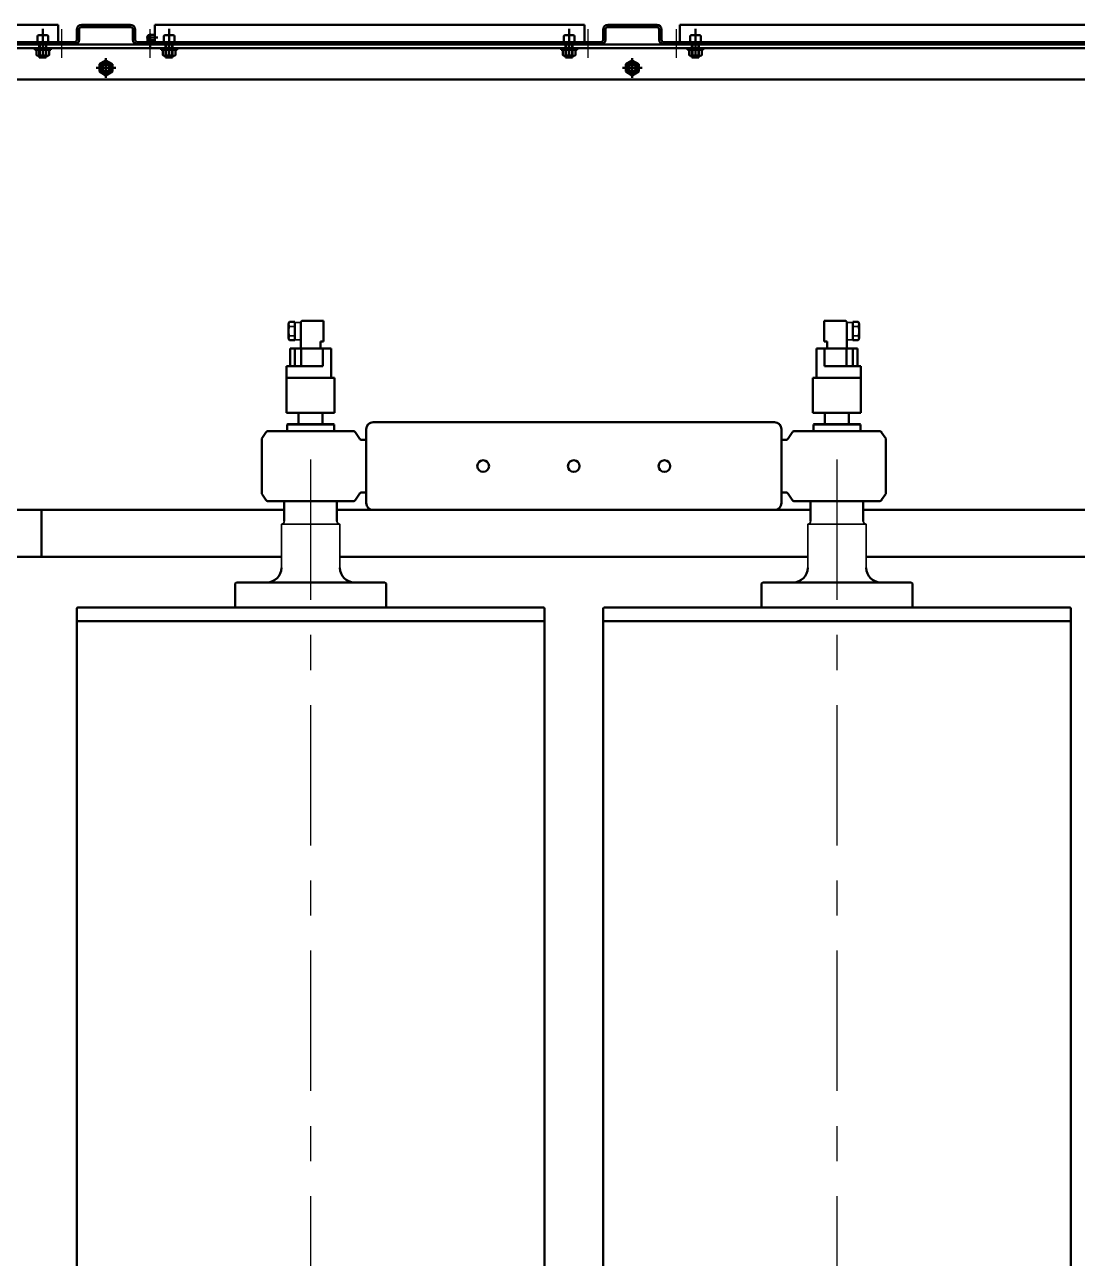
# Model space of a CAD drawing. Header units: millimetres. Extents: x 0 to 35640, y 0 to 17820.
# Drawn here: x 19511 to 21311, y 7389 to 9499 of the extents above; entities that cross this region are included whole.
import ezdxf

# ---------------------------------------------------------------- set-up
doc = ezdxf.new("R2010")
doc.units = ezdxf.units.MM
doc.header["$LTSCALE"] = 60
doc.linetypes.add('AM_ISO08W050x2', pattern=[9, 6, -0.75, 1.5, -0.75])
doc.linetypes.add('CENTER', pattern=[7, 4, -1, 1, -1])
doc.layers.add('AM_0', color=7, linetype='Continuous', lineweight=50)
doc.layers.add('AM_7', color=4, linetype='CENTER', lineweight=25)

# ---------------------------------------------------------------- blocks, each defined once
blk = doc.blocks.new('cil 800x2200 RISC')
at = {"layer": 'AM_0', "color": 1}
for p, q in [((-823, 0), (-823, 398)), ((-823, -398), (-823, 0)), ((-821, -400), (1621, -400))]:
    blk.add_line(p, q, dxfattribs=at)
for points in [[(-821, 400), (1621, 400)], [(-800, -400), (-800, 400)]]:
    blk.add_lwpolyline(points, dxfattribs=at)
for centre, start, end in [((-821, 398), 90, 180), ((-821, -398), 180, 270)]:
    blk.add_arc(centre, 2, start, end, dxfattribs=at)
at = {"layer": 'AM_7', "color": 1}
blk.add_lwpolyline([(-1076.3, 0), (1676.3, 0)], dxfattribs=at)
blk = doc.blocks.new('RH025 XX')
at = {"layer": 'AM_0', "color": 1}
for p, q in [((99, 41), (19, 41)), ((19, 41), (19, -41)), ((79, 41), (79, -41)), ((99, 41), (99, -21.1)), ((129, 35), (99, 35)), ((129, 27.1), (99, 27.1)), ((129, 35), (129, -35)), ((143.4, 36), (143.4, 27)), ((159, 27), (143.4, 27)), ((147.3, 38), (170.7, 38)), ((174.6, 27), (159, 27)), ((174.6, 36), (174.6, 27)), ((19, 20.5), (0, 20.5)), ((0, 20.5), (0, -20.5)), ((129, 16.3), (99, 16.3)), ((174.5, 17), (129, 17)), ((174.5, 17), (176.5, 15)), ((176.5, 15), (176.5, -22)), ((19, -20.5), (0, -20.5)), ((129, -21.1), (99, -21.1)), ((141.5, -17), (129, -17)), ((141.5, -17), (141.5, -22)), ((79, -41), (19, -41)), ((129, -35), (79, -35)), ((176.5, -22), (141.5, -22))]:
    blk.add_line(p, q, dxfattribs=at)
at = {"layer": 'AM_0', "color": 1, "lineweight": 35}
for p, q in [((144, 27), (144, 17)), ((151.2, 36), (151.2, 27)), ((166.8, 36), (166.8, 27)), ((174, 17), (174, 27)), ((144, 17), (174, 17))]:
    blk.add_line(p, q, dxfattribs=at)
at = {"layer": 'AM_0', "color": 1}
for centre, start, end in [((147.3, 33.2), 90, 144.3338), ((147.3, 33.2), 35.6662, 90), ((170.7, 33.2), 90, 144.3338), ((170.7, 33.2), 35.6662, 90)]:
    blk.add_arc(centre, 4.8, start, end, dxfattribs=at)
at = {"layer": 'AM_0', "color": 1, "lineweight": 35}
blk.add_arc((159, 21.8), 16.2, 61.2168, 118.7832, dxfattribs=at)
blk = doc.blocks.new('A$Cbaf24906')
at = {"layer": 'AM_0', "color": 1, "linetype": 'Continuous'}
for p, q in [((-45, 127), (-43, 129)), ((-45, -127), (-45, 127)), ((-2, 129), (-43, 129)), ((-150, 45), (-184, 45)), ((-315, 40), (-316, 39)), ((-316, -39), (-316, 39)), ((-304, 40), (-315, 40)), ((-315, 40), (-315, -40)), ((-316, -39), (-315, -40)), ((-304, -40), (-315, -40)), ((-150, -45), (-184, -45)), ((-43, -129), (-45, -127)), ((-2, -129), (-43, -129))]:
    blk.add_line(p, q, dxfattribs=at)
at = {"layer": 'AM_0', "color": 1, "lineweight": 35}
for p, q in [((-145, 50), (-70, 50)), ((-145, 50), (-145, -50)), ((-145, -50), (-70, -50))]:
    blk.add_line(p, q, dxfattribs=at)
at = {"layer": 'AM_0', "color": 1}
for centre, start, end in [((-70, 75), 270, 0), ((-70, -75), 0, 90)]:
    blk.add_arc(centre, 25, start, end, dxfattribs=at)
at = {"layer": 'AM_0', "color": 1, "lineweight": 35}
for centre, start, end in [((-150, 50), 270, 0), ((-150, -50), 0, 90)]:
    blk.add_arc(centre, 5, start, end, dxfattribs=at)
blk = doc.blocks.new('spp VAP p')
at = {"layer": 'AM_0', "color": 1, "linetype": 'Continuous'}
for p, q in [((-21.4, 45.3), (-28.5, 34.8)), ((55, 47.5), (-17.3, 47.5)), ((127.4, 47.5), (55, 47.5)), ((131.5, 45.3), (138.5, 34.8)), ((-28.4, 34.7), (-28.4, -59.7)), ((150, 32.5), (142.7, 32.5)), ((150, -57.5), (150, 32.5)), ((-28.5, -59.7), (-21.4, -70.2)), ((138.5, -59.7), (131.5, -70.2)), ((150, -57.5), (142.7, -57.5)), ((55, -72.5), (-17.3, -72.5)), ((127.4, -72.5), (55, -72.5))]:
    blk.add_line(p, q, dxfattribs=at)
for centre, start, end in [((-17.3, 42.5), 90, 146.211), ((127.4, 42.5), 33.5784, 90), ((142.7, 37.5), 213.578, 270), ((142.7, -62.5), 90, 146.198), ((-17.3, -67.5), 213.789, 270), ((127.4, -67.5), 270, 326.422)]:
    blk.add_arc(centre, 5, start, end, dxfattribs=at)
blk = doc.blocks.new('A$C8b9744b1')
at = {"color": 1}
for p, q in [((771.8, 4077.3), (5171.8, 4077.3)), ((771.8, 4071.3), (5171.8, 4071.3)), ((5171.8, 4017.3), (771.8, 4017.3))]:
    blk.add_line(p, q, dxfattribs=at)
at = {"layer": 'AM_0', "color": 1}
for p, q in [((3340.3, 4110.8), (2605.3, 4110.8)), ((3320.8, 4093.3), (3306.8, 4093.3)), ((3313.8, 4054), (3313.8, 4104.3)), ((3340.3, 4081.3), (3340.3, 4110.8)), ((3371.8, 4103.3), (3371.8, 4085.3)), ((3375.8, 4085.3), (3375.8, 4103.3)), ((3463.8, 4111.3), (3379.8, 4111.3)), ((3379.8, 4107.3), (3463.8, 4107.3)), ((3467.8, 4085.3), (3467.8, 4103.3)), ((3471.8, 4103.3), (3471.8, 4085.3)), ((3497.3, 4073.1), (3497.3, 4095.6)), ((3505.3, 4093.8), (3499.5, 4093.8)), ((4240.3, 4110.8), (3505.3, 4110.8)), ((3505.3, 4081.3), (3505.3, 4110.8)), ((3505.3, 4084.8), (3505.3, 4093.8)), ((3536.8, 4093.3), (3522.8, 4093.3)), ((3529.8, 4054), (3529.8, 4104.3)), ((4220.8, 4093.3), (4206.8, 4093.3)), ((4213.8, 4054), (4213.8, 4104.3)), ((4240.3, 4081.3), (4240.3, 4110.8)), ((4271.8, 4103.3), (4271.8, 4085.3)), ((4275.8, 4085.3), (4275.8, 4103.3)), ((4363.8, 4111.3), (4279.8, 4111.3)), ((4279.8, 4107.3), (4363.8, 4107.3)), ((4367.8, 4085.3), (4367.8, 4103.3)), ((4371.8, 4103.3), (4371.8, 4085.3)), ((4403.3, 4110.8), (5138.3, 4110.8)), ((4403.3, 4081.3), (4403.3, 4110.8)), ((4436.8, 4093.3), (4422.8, 4093.3)), ((4429.8, 4054), (4429.8, 4104.3)), ((3340.3, 4081.3), (2605.3, 4081.3)), ((3367.8, 4081.3), (3293.8, 4081.3)), ((3293.8, 4081.3), (3293.8, 4077.3)), ((3293.8, 4077.3), (3367.8, 4077.3)), ((3304.8, 4081.3), (3304.8, 4091.3)), ((3307.8, 4058.3), (3307.8, 4081.3)), ((3308.8, 4058.3), (3308.8, 4081.3)), ((3318.8, 4058.3), (3318.8, 4081.3)), ((3319.8, 4058.3), (3319.8, 4081.3)), ((3322.8, 4081.3), (3322.8, 4091.3)), ((3475.8, 4081.3), (3549.8, 4081.3)), ((3549.8, 4077.3), (3475.8, 4077.3)), ((3510.6, 4089.3), (3491, 4089.3)), ((3492.8, 4081.3), (3492.8, 4087.1)), ((3501.8, 4081.3), (3492.8, 4081.3)), ((3505.3, 4084.8), (3499.5, 4084.8)), ((3501.8, 4081.3), (3501.8, 4084.8)), ((4240.3, 4081.3), (3505.3, 4081.3)), ((3520.8, 4081.3), (3520.8, 4091.3)), ((3523.8, 4058.3), (3523.8, 4081.3)), ((3524.8, 4058.3), (3524.8, 4081.3)), ((3534.8, 4058.3), (3534.8, 4081.3)), ((3535.8, 4058.3), (3535.8, 4081.3)), ((3538.8, 4081.3), (3538.8, 4091.3)), ((3549.8, 4081.3), (3549.8, 4077.3)), ((4267.8, 4081.3), (4193.8, 4081.3)), ((4193.8, 4081.3), (4193.8, 4077.3)), ((4193.8, 4077.3), (4267.8, 4077.3)), ((4204.8, 4081.3), (4204.8, 4091.3)), ((4207.8, 4058.3), (4207.8, 4081.3)), ((4208.8, 4058.3), (4208.8, 4081.3)), ((4218.8, 4058.3), (4218.8, 4081.3)), ((4219.8, 4058.3), (4219.8, 4081.3)), ((4222.8, 4081.3), (4222.8, 4091.3)), ((4375.8, 4081.3), (4449.8, 4081.3)), ((4449.8, 4077.3), (4375.8, 4077.3)), ((4403.3, 4081.3), (5138.3, 4081.3)), ((4420.8, 4081.3), (4420.8, 4091.3)), ((4423.8, 4058.3), (4423.8, 4081.3)), ((4424.8, 4058.3), (4424.8, 4081.3)), ((4434.8, 4058.3), (4434.8, 4081.3)), ((4435.8, 4058.3), (4435.8, 4081.3)), ((4438.8, 4081.3), (4438.8, 4091.3)), ((4449.8, 4081.3), (4449.8, 4077.3)), ((3300.3, 4068.3), (3300.3, 4071.3)), ((3300.3, 4068.3), (3327.3, 4068.3)), ((3302.8, 4059.8), (3302.8, 4066.8)), ((3322, 4068.3), (3305.6, 4068.3)), ((3322, 4058.3), (3305.6, 4058.3)), ((3307.8, 4055.3), (3307.8, 4058.3)), ((3319.8, 4055.3), (3307.8, 4055.3)), ((3308.3, 4059.8), (3308.3, 4066.8)), ((3308.8, 4055.3), (3308.8, 4058.3)), ((3318.8, 4055.3), (3318.8, 4058.3)), ((3319.3, 4059.8), (3319.3, 4066.8)), ((3319.8, 4055.3), (3319.8, 4058.3)), ((3324.8, 4059.8), (3324.8, 4066.8)), ((3327.3, 4068.3), (3327.3, 4071.3)), ((3421.8, 4054.2), (3421.8, 4020.4)), ((3516.3, 4068.3), (3516.3, 4071.3)), ((3516.3, 4068.3), (3543.3, 4068.3)), ((3518.8, 4059.8), (3518.8, 4066.8)), ((3538, 4068.3), (3521.6, 4068.3)), ((3538, 4058.3), (3521.6, 4058.3)), ((3523.8, 4055.3), (3523.8, 4058.3)), ((3535.8, 4055.3), (3523.8, 4055.3)), ((3524.3, 4059.8), (3524.3, 4066.8)), ((3524.8, 4055.3), (3524.8, 4058.3)), ((3534.8, 4055.3), (3534.8, 4058.3)), ((3535.3, 4059.8), (3535.3, 4066.8)), ((3535.8, 4055.3), (3535.8, 4058.3)), ((3540.8, 4059.8), (3540.8, 4066.8)), ((3543.3, 4068.3), (3543.3, 4071.3)), ((4200.3, 4068.3), (4200.3, 4071.3)), ((4200.3, 4068.3), (4227.3, 4068.3)), ((4202.8, 4059.8), (4202.8, 4066.8)), ((4222, 4068.3), (4205.6, 4068.3)), ((4222, 4058.3), (4205.6, 4058.3)), ((4207.8, 4055.3), (4207.8, 4058.3)), ((4219.8, 4055.3), (4207.8, 4055.3)), ((4208.3, 4059.8), (4208.3, 4066.8)), ((4208.8, 4055.3), (4208.8, 4058.3)), ((4218.8, 4055.3), (4218.8, 4058.3)), ((4219.3, 4059.8), (4219.3, 4066.8)), ((4219.8, 4055.3), (4219.8, 4058.3)), ((4224.8, 4059.8), (4224.8, 4066.8)), ((4227.3, 4068.3), (4227.3, 4071.3)), ((4321.8, 4054.2), (4321.8, 4020.4)), ((4416.3, 4068.3), (4416.3, 4071.3)), ((4416.3, 4068.3), (4443.3, 4068.3)), ((4418.8, 4059.8), (4418.8, 4066.8)), ((4438, 4068.3), (4421.6, 4068.3)), ((4438, 4058.3), (4421.6, 4058.3)), ((4423.8, 4055.3), (4423.8, 4058.3)), ((4435.8, 4055.3), (4423.8, 4055.3)), ((4424.3, 4059.8), (4424.3, 4066.8)), ((4424.8, 4055.3), (4424.8, 4058.3)), ((4434.8, 4055.3), (4434.8, 4058.3)), ((4435.3, 4059.8), (4435.3, 4066.8)), ((4435.8, 4055.3), (4435.8, 4058.3)), ((4440.8, 4059.8), (4440.8, 4066.8)), ((4443.3, 4068.3), (4443.3, 4071.3)), ((3438.7, 4037.3), (3404.9, 4037.3)), ((3421.8, 4050), (3410.8, 4043.7)), ((3410.8, 4043.7), (3410.8, 4031)), ((3410.8, 4031), (3421.8, 4024.6)), ((3432.8, 4043.7), (3421.8, 4050)), ((3421.8, 4024.6), (3432.8, 4031)), ((3432.8, 4031), (3432.8, 4043.7)), ((4338.7, 4037.3), (4304.9, 4037.3)), ((4321.8, 4050), (4310.8, 4043.7)), ((4310.8, 4043.7), (4310.8, 4031)), ((4310.8, 4031), (4321.8, 4024.6)), ((4332.8, 4043.7), (4321.8, 4050)), ((4321.8, 4024.6), (4332.8, 4031)), ((4332.8, 4031), (4332.8, 4043.7)), ((3866.8, 3293.3), (3866.8, 3419.3)), ((3878.8, 3431.3), (4564.8, 3431.3)), ((4576.8, 3419.3), (4576.8, 3293.3)), ((4564.8, 3281.3), (3878.8, 3281.3))]:
    blk.add_line(p, q, dxfattribs=at)
at = {"layer": 'AM_0', "color": 1, "linetype": 'Continuous'}
for p, q in [((2916.8, 3281.3), (3311.8, 3281.3)), ((3311.8, 3201.3), (3311.8, 3281.3)), ((3311.8, 3281.3), (3726.8, 3281.3)), ((3311.8, 3201.3), (3311.8, 3281.3)), ((3816.8, 3281.3), (4626.8, 3281.3)), ((4716.8, 3281.3), (5361.8, 3281.3)), ((3311.8, 3201.3), (2921.8, 3201.3)), ((3721.8, 3201.3), (3311.8, 3201.3)), ((4621.8, 3201.3), (3821.8, 3201.3)), ((5361.8, 3201.3), (4721.8, 3201.3))]:
    blk.add_line(p, q, dxfattribs=at)
at = {"layer": 'AM_0', "color": 1}
for points in [[(3308.3, 4066.8), (3308.3, 4066.9), (3308.3, 4066.9), (3308.3, 4067), (3308.3, 4067), (3308.3, 4067.1), (3308.3, 4067.2), (3308.2, 4067.2), (3308.2, 4067.3), (3308.2, 4067.3), (3308.1, 4067.4), (3308, 4067.5), (3307.9, 4067.6), (3307.8, 4067.7), (3307.7, 4067.8), (3307.5, 4067.9), (3307.4, 4067.9), (3307.2, 4068), (3306.8, 4068.1), (3306.4, 4068.2), (3306, 4068.3), (3305.6, 4068.3), (3305.2, 4068.3), (3304.7, 4068.2), (3304.3, 4068.1), (3304, 4068), (3303.8, 4067.9), (3303.7, 4067.9), (3303.5, 4067.8), (3303.4, 4067.7), (3303.3, 4067.6), (3303.1, 4067.5), (3303.1, 4067.4), (3303, 4067.3), (3303, 4067.3), (3302.9, 4067.2), (3302.9, 4067.2), (3302.9, 4067.1), (3302.9, 4067), (3302.9, 4067), (3302.9, 4066.9), (3302.8, 4066.9), (3302.8, 4066.8)], [(3302.8, 4059.8), (3302.8, 4059.7), (3302.9, 4059.7), (3302.9, 4059.6), (3302.9, 4059.6), (3302.9, 4059.5), (3302.9, 4059.5), (3303, 4059.4), (3303, 4059.3), (3303, 4059.3), (3303.1, 4059.2), (3303.1, 4059.1), (3303.3, 4059), (3303.4, 4058.9), (3303.5, 4058.8), (3303.7, 4058.7), (3303.8, 4058.7), (3304, 4058.6), (3304.3, 4058.5), (3304.7, 4058.4), (3305.2, 4058.3), (3305.6, 4058.3), (3306, 4058.3), (3306.4, 4058.4), (3306.8, 4058.5), (3307.2, 4058.6), (3307.4, 4058.7), (3307.5, 4058.7), (3307.7, 4058.8), (3307.8, 4058.9), (3307.9, 4059), (3308, 4059.1), (3308.1, 4059.2), (3308.2, 4059.3), (3308.2, 4059.3), (3308.2, 4059.4), (3308.3, 4059.5), (3308.3, 4059.5), (3308.3, 4059.6), (3308.3, 4059.6), (3308.3, 4059.7), (3308.3, 4059.7), (3308.3, 4059.8)], [(3319.3, 4066.8), (3319.3, 4066.8), (3319.3, 4066.9), (3319.3, 4066.9), (3319.3, 4066.9), (3319.3, 4066.9), (3319.3, 4067), (3319.2, 4067), (3319.2, 4067), (3319.2, 4067.1), (3319.1, 4067.2), (3319.1, 4067.2), (3319, 4067.3), (3319, 4067.3), (3318.8, 4067.4), (3318.6, 4067.5), (3318.4, 4067.6), (3317.8, 4067.8), (3317.2, 4068), (3316.5, 4068.1), (3315.7, 4068.2), (3314.9, 4068.3), (3314, 4068.3), (3313.2, 4068.3), (3312.3, 4068.2), (3311.5, 4068.2), (3310.8, 4068), (3310.1, 4067.9), (3309.5, 4067.7), (3309.3, 4067.6), (3309, 4067.5), (3308.8, 4067.4), (3308.7, 4067.3), (3308.6, 4067.3), (3308.5, 4067.2), (3308.5, 4067.2), (3308.4, 4067.1), (3308.4, 4067), (3308.4, 4067), (3308.4, 4067), (3308.4, 4066.9), (3308.3, 4066.9), (3308.3, 4066.9), (3308.3, 4066.9), (3308.3, 4066.8), (3308.3, 4066.8)], [(3308.3, 4059.8), (3308.3, 4059.8), (3308.3, 4059.7), (3308.3, 4059.7), (3308.3, 4059.7), (3308.4, 4059.7), (3308.4, 4059.6), (3308.4, 4059.6), (3308.4, 4059.6), (3308.4, 4059.5), (3308.5, 4059.5), (3308.5, 4059.4), (3308.6, 4059.3), (3308.7, 4059.3), (3308.8, 4059.2), (3309, 4059.1), (3309.3, 4059), (3309.8, 4058.8), (3310.4, 4058.6), (3311.1, 4058.5), (3311.9, 4058.4), (3312.7, 4058.3), (3313.6, 4058.3), (3314.5, 4058.3), (3315.3, 4058.4), (3316.1, 4058.4), (3316.9, 4058.6), (3317.5, 4058.7), (3318.1, 4058.9), (3318.4, 4059), (3318.6, 4059.1), (3318.8, 4059.2), (3319, 4059.3), (3319, 4059.3), (3319.1, 4059.4), (3319.1, 4059.5), (3319.2, 4059.5), (3319.2, 4059.6), (3319.2, 4059.6), (3319.3, 4059.6), (3319.3, 4059.7), (3319.3, 4059.7), (3319.3, 4059.7), (3319.3, 4059.7), (3319.3, 4059.8), (3319.3, 4059.8)], [(3324.8, 4066.8), (3324.8, 4066.9), (3324.8, 4066.9), (3324.8, 4067), (3324.8, 4067), (3324.7, 4067.1), (3324.7, 4067.2), (3324.7, 4067.2), (3324.7, 4067.3), (3324.6, 4067.3), (3324.6, 4067.4), (3324.5, 4067.5), (3324.4, 4067.6), (3324.3, 4067.7), (3324.1, 4067.8), (3324, 4067.9), (3323.8, 4067.9), (3323.7, 4068), (3323.3, 4068.1), (3322.9, 4068.2), (3322.5, 4068.3), (3322, 4068.3), (3321.6, 4068.3), (3321.2, 4068.2), (3320.8, 4068.1), (3320.4, 4068), (3320.3, 4067.9), (3320.1, 4067.9), (3320, 4067.8), (3319.8, 4067.7), (3319.7, 4067.6), (3319.6, 4067.5), (3319.5, 4067.4), (3319.5, 4067.3), (3319.4, 4067.3), (3319.4, 4067.2), (3319.4, 4067.2), (3319.4, 4067.1), (3319.3, 4067), (3319.3, 4067), (3319.3, 4066.9), (3319.3, 4066.9), (3319.3, 4066.8)], [(3319.3, 4059.8), (3319.3, 4059.7), (3319.3, 4059.7), (3319.3, 4059.6), (3319.3, 4059.6), (3319.4, 4059.5), (3319.4, 4059.5), (3319.4, 4059.4), (3319.4, 4059.3), (3319.5, 4059.3), (3319.5, 4059.2), (3319.6, 4059.1), (3319.7, 4059), (3319.8, 4058.9), (3320, 4058.8), (3320.1, 4058.7), (3320.3, 4058.7), (3320.4, 4058.6), (3320.8, 4058.5), (3321.2, 4058.4), (3321.6, 4058.3), (3322, 4058.3), (3322.5, 4058.3), (3322.9, 4058.4), (3323.3, 4058.5), (3323.7, 4058.6), (3323.8, 4058.7), (3324, 4058.7), (3324.1, 4058.8), (3324.3, 4058.9), (3324.4, 4059), (3324.5, 4059.1), (3324.6, 4059.2), (3324.6, 4059.3), (3324.7, 4059.3), (3324.7, 4059.4), (3324.7, 4059.5), (3324.7, 4059.5), (3324.8, 4059.6), (3324.8, 4059.6), (3324.8, 4059.7), (3324.8, 4059.7), (3324.8, 4059.8)], [(3524.3, 4066.8), (3524.3, 4066.9), (3524.3, 4066.9), (3524.3, 4067), (3524.3, 4067), (3524.3, 4067.1), (3524.3, 4067.2), (3524.2, 4067.2), (3524.2, 4067.3), (3524.2, 4067.3), (3524.1, 4067.4), (3524, 4067.5), (3523.9, 4067.6), (3523.8, 4067.7), (3523.7, 4067.8), (3523.5, 4067.9), (3523.4, 4067.9), (3523.2, 4068), (3522.8, 4068.1), (3522.4, 4068.2), (3522, 4068.3), (3521.6, 4068.3), (3521.2, 4068.3), (3520.7, 4068.2), (3520.3, 4068.1), (3520, 4068), (3519.8, 4067.9), (3519.7, 4067.9), (3519.5, 4067.8), (3519.4, 4067.7), (3519.3, 4067.6), (3519.1, 4067.5), (3519.1, 4067.4), (3519, 4067.3), (3519, 4067.3), (3518.9, 4067.2), (3518.9, 4067.2), (3518.9, 4067.1), (3518.9, 4067), (3518.9, 4067), (3518.9, 4066.9), (3518.8, 4066.9), (3518.8, 4066.8)], [(3518.8, 4059.8), (3518.8, 4059.7), (3518.9, 4059.7), (3518.9, 4059.6), (3518.9, 4059.6), (3518.9, 4059.5), (3518.9, 4059.5), (3519, 4059.4), (3519, 4059.3), (3519, 4059.3), (3519.1, 4059.2), (3519.1, 4059.1), (3519.3, 4059), (3519.4, 4058.9), (3519.5, 4058.8), (3519.7, 4058.7), (3519.8, 4058.7), (3520, 4058.6), (3520.3, 4058.5), (3520.7, 4058.4), (3521.2, 4058.3), (3521.6, 4058.3), (3522, 4058.3), (3522.4, 4058.4), (3522.8, 4058.5), (3523.2, 4058.6), (3523.4, 4058.7), (3523.5, 4058.7), (3523.7, 4058.8), (3523.8, 4058.9), (3523.9, 4059), (3524, 4059.1), (3524.1, 4059.2), (3524.2, 4059.3), (3524.2, 4059.3), (3524.2, 4059.4), (3524.3, 4059.5), (3524.3, 4059.5), (3524.3, 4059.6), (3524.3, 4059.6), (3524.3, 4059.7), (3524.3, 4059.7), (3524.3, 4059.8)], [(3535.3, 4066.8), (3535.3, 4066.8), (3535.3, 4066.9), (3535.3, 4066.9), (3535.3, 4066.9), (3535.3, 4066.9), (3535.3, 4067), (3535.2, 4067), (3535.2, 4067), (3535.2, 4067.1), (3535.1, 4067.2), (3535.1, 4067.2), (3535, 4067.3), (3535, 4067.3), (3534.8, 4067.4), (3534.6, 4067.5), (3534.4, 4067.6), (3533.8, 4067.8), (3533.2, 4068), (3532.5, 4068.1), (3531.7, 4068.2), (3530.9, 4068.3), (3530, 4068.3), (3529.2, 4068.3), (3528.3, 4068.2), (3527.5, 4068.2), (3526.8, 4068), (3526.1, 4067.9), (3525.5, 4067.7), (3525.3, 4067.6), (3525, 4067.5), (3524.8, 4067.4), (3524.7, 4067.3), (3524.6, 4067.3), (3524.5, 4067.2), (3524.5, 4067.2), (3524.4, 4067.1), (3524.4, 4067), (3524.4, 4067), (3524.4, 4067), (3524.4, 4066.9), (3524.3, 4066.9), (3524.3, 4066.9), (3524.3, 4066.9), (3524.3, 4066.8), (3524.3, 4066.8)], [(3524.3, 4059.8), (3524.3, 4059.8), (3524.3, 4059.7), (3524.3, 4059.7), (3524.3, 4059.7), (3524.4, 4059.7), (3524.4, 4059.6), (3524.4, 4059.6), (3524.4, 4059.6), (3524.4, 4059.5), (3524.5, 4059.5), (3524.5, 4059.4), (3524.6, 4059.3), (3524.7, 4059.3), (3524.8, 4059.2), (3525, 4059.1), (3525.3, 4059), (3525.8, 4058.8), (3526.4, 4058.6), (3527.1, 4058.5), (3527.9, 4058.4), (3528.7, 4058.3), (3529.6, 4058.3), (3530.5, 4058.3), (3531.3, 4058.4), (3532.1, 4058.4), (3532.9, 4058.6), (3533.5, 4058.7), (3534.1, 4058.9), (3534.4, 4059), (3534.6, 4059.1), (3534.8, 4059.2), (3535, 4059.3), (3535, 4059.3), (3535.1, 4059.4), (3535.1, 4059.5), (3535.2, 4059.5), (3535.2, 4059.6), (3535.2, 4059.6), (3535.3, 4059.6), (3535.3, 4059.7), (3535.3, 4059.7), (3535.3, 4059.7), (3535.3, 4059.7), (3535.3, 4059.8), (3535.3, 4059.8)], [(3540.8, 4066.8), (3540.8, 4066.9), (3540.8, 4066.9), (3540.8, 4067), (3540.8, 4067), (3540.7, 4067.1), (3540.7, 4067.2), (3540.7, 4067.2), (3540.7, 4067.3), (3540.6, 4067.3), (3540.6, 4067.4), (3540.5, 4067.5), (3540.4, 4067.6), (3540.3, 4067.7), (3540.1, 4067.8), (3540, 4067.9), (3539.8, 4067.9), (3539.7, 4068), (3539.3, 4068.1), (3538.9, 4068.2), (3538.5, 4068.3), (3538, 4068.3), (3537.6, 4068.3), (3537.2, 4068.2), (3536.8, 4068.1), (3536.4, 4068), (3536.3, 4067.9), (3536.1, 4067.9), (3536, 4067.8), (3535.8, 4067.7), (3535.7, 4067.6), (3535.6, 4067.5), (3535.5, 4067.4), (3535.5, 4067.3), (3535.4, 4067.3), (3535.4, 4067.2), (3535.4, 4067.2), (3535.4, 4067.1), (3535.3, 4067), (3535.3, 4067), (3535.3, 4066.9), (3535.3, 4066.9), (3535.3, 4066.8)], [(3535.3, 4059.8), (3535.3, 4059.7), (3535.3, 4059.7), (3535.3, 4059.6), (3535.3, 4059.6), (3535.4, 4059.5), (3535.4, 4059.5), (3535.4, 4059.4), (3535.4, 4059.3), (3535.5, 4059.3), (3535.5, 4059.2), (3535.6, 4059.1), (3535.7, 4059), (3535.8, 4058.9), (3536, 4058.8), (3536.1, 4058.7), (3536.3, 4058.7), (3536.4, 4058.6), (3536.8, 4058.5), (3537.2, 4058.4), (3537.6, 4058.3), (3538, 4058.3), (3538.5, 4058.3), (3538.9, 4058.4), (3539.3, 4058.5), (3539.7, 4058.6), (3539.8, 4058.7), (3540, 4058.7), (3540.1, 4058.8), (3540.3, 4058.9), (3540.4, 4059), (3540.5, 4059.1), (3540.6, 4059.2), (3540.6, 4059.3), (3540.7, 4059.3), (3540.7, 4059.4), (3540.7, 4059.5), (3540.7, 4059.5), (3540.8, 4059.6), (3540.8, 4059.6), (3540.8, 4059.7), (3540.8, 4059.7), (3540.8, 4059.8)], [(4208.3, 4066.8), (4208.3, 4066.9), (4208.3, 4066.9), (4208.3, 4067), (4208.3, 4067), (4208.3, 4067.1), (4208.3, 4067.2), (4208.2, 4067.2), (4208.2, 4067.3), (4208.2, 4067.3), (4208.1, 4067.4), (4208, 4067.5), (4207.9, 4067.6), (4207.8, 4067.7), (4207.7, 4067.8), (4207.5, 4067.9), (4207.4, 4067.9), (4207.2, 4068), (4206.8, 4068.1), (4206.4, 4068.2), (4206, 4068.3), (4205.6, 4068.3), (4205.2, 4068.3), (4204.7, 4068.2), (4204.3, 4068.1), (4204, 4068), (4203.8, 4067.9), (4203.7, 4067.9), (4203.5, 4067.8), (4203.4, 4067.7), (4203.3, 4067.6), (4203.1, 4067.5), (4203.1, 4067.4), (4203, 4067.3), (4203, 4067.3), (4202.9, 4067.2), (4202.9, 4067.2), (4202.9, 4067.1), (4202.9, 4067), (4202.9, 4067), (4202.9, 4066.9), (4202.8, 4066.9), (4202.8, 4066.8)], [(4202.8, 4059.8), (4202.8, 4059.7), (4202.9, 4059.7), (4202.9, 4059.6), (4202.9, 4059.6), (4202.9, 4059.5), (4202.9, 4059.5), (4203, 4059.4), (4203, 4059.3), (4203, 4059.3), (4203.1, 4059.2), (4203.1, 4059.1), (4203.3, 4059), (4203.4, 4058.9), (4203.5, 4058.8), (4203.7, 4058.7), (4203.8, 4058.7), (4204, 4058.6), (4204.3, 4058.5), (4204.7, 4058.4), (4205.2, 4058.3), (4205.6, 4058.3), (4206, 4058.3), (4206.4, 4058.4), (4206.8, 4058.5), (4207.2, 4058.6), (4207.4, 4058.7), (4207.5, 4058.7), (4207.7, 4058.8), (4207.8, 4058.9), (4207.9, 4059), (4208, 4059.1), (4208.1, 4059.2), (4208.2, 4059.3), (4208.2, 4059.3), (4208.2, 4059.4), (4208.3, 4059.5), (4208.3, 4059.5), (4208.3, 4059.6), (4208.3, 4059.6), (4208.3, 4059.7), (4208.3, 4059.7), (4208.3, 4059.8)], [(4219.3, 4066.8), (4219.3, 4066.8), (4219.3, 4066.9), (4219.3, 4066.9), (4219.3, 4066.9), (4219.3, 4066.9), (4219.3, 4067), (4219.2, 4067), (4219.2, 4067), (4219.2, 4067.1), (4219.1, 4067.2), (4219.1, 4067.2), (4219, 4067.3), (4219, 4067.3), (4218.8, 4067.4), (4218.6, 4067.5), (4218.4, 4067.6), (4217.8, 4067.8), (4217.2, 4068), (4216.5, 4068.1), (4215.7, 4068.2), (4214.9, 4068.3), (4214, 4068.3), (4213.2, 4068.3), (4212.3, 4068.2), (4211.5, 4068.2), (4210.8, 4068), (4210.1, 4067.9), (4209.5, 4067.7), (4209.3, 4067.6), (4209, 4067.5), (4208.8, 4067.4), (4208.7, 4067.3), (4208.6, 4067.3), (4208.5, 4067.2), (4208.5, 4067.2), (4208.4, 4067.1), (4208.4, 4067), (4208.4, 4067), (4208.4, 4067), (4208.4, 4066.9), (4208.3, 4066.9), (4208.3, 4066.9), (4208.3, 4066.9), (4208.3, 4066.8), (4208.3, 4066.8)], [(4208.3, 4059.8), (4208.3, 4059.8), (4208.3, 4059.7), (4208.3, 4059.7), (4208.3, 4059.7), (4208.4, 4059.7), (4208.4, 4059.6), (4208.4, 4059.6), (4208.4, 4059.6), (4208.4, 4059.5), (4208.5, 4059.5), (4208.5, 4059.4), (4208.6, 4059.3), (4208.7, 4059.3), (4208.8, 4059.2), (4209, 4059.1), (4209.3, 4059), (4209.8, 4058.8), (4210.4, 4058.6), (4211.1, 4058.5), (4211.9, 4058.4), (4212.7, 4058.3), (4213.6, 4058.3), (4214.5, 4058.3), (4215.3, 4058.4), (4216.1, 4058.4), (4216.9, 4058.6), (4217.5, 4058.7), (4218.1, 4058.9), (4218.4, 4059), (4218.6, 4059.1), (4218.8, 4059.2), (4219, 4059.3), (4219, 4059.3), (4219.1, 4059.4), (4219.1, 4059.5), (4219.2, 4059.5), (4219.2, 4059.6), (4219.2, 4059.6), (4219.3, 4059.6), (4219.3, 4059.7), (4219.3, 4059.7), (4219.3, 4059.7), (4219.3, 4059.7), (4219.3, 4059.8), (4219.3, 4059.8)], [(4224.8, 4066.8), (4224.8, 4066.9), (4224.8, 4066.9), (4224.8, 4067), (4224.8, 4067), (4224.7, 4067.1), (4224.7, 4067.2), (4224.7, 4067.2), (4224.7, 4067.3), (4224.6, 4067.3), (4224.6, 4067.4), (4224.5, 4067.5), (4224.4, 4067.6), (4224.3, 4067.7), (4224.1, 4067.8), (4224, 4067.9), (4223.8, 4067.9), (4223.7, 4068), (4223.3, 4068.1), (4222.9, 4068.2), (4222.5, 4068.3), (4222, 4068.3), (4221.6, 4068.3), (4221.2, 4068.2), (4220.8, 4068.1), (4220.4, 4068), (4220.3, 4067.9), (4220.1, 4067.9), (4220, 4067.8), (4219.8, 4067.7), (4219.7, 4067.6), (4219.6, 4067.5), (4219.5, 4067.4), (4219.5, 4067.3), (4219.4, 4067.3), (4219.4, 4067.2), (4219.4, 4067.2), (4219.4, 4067.1), (4219.3, 4067), (4219.3, 4067), (4219.3, 4066.9), (4219.3, 4066.9), (4219.3, 4066.8)], [(4219.3, 4059.8), (4219.3, 4059.7), (4219.3, 4059.7), (4219.3, 4059.6), (4219.3, 4059.6), (4219.4, 4059.5), (4219.4, 4059.5), (4219.4, 4059.4), (4219.4, 4059.3), (4219.5, 4059.3), (4219.5, 4059.2), (4219.6, 4059.1), (4219.7, 4059), (4219.8, 4058.9), (4220, 4058.8), (4220.1, 4058.7), (4220.3, 4058.7), (4220.4, 4058.6), (4220.8, 4058.5), (4221.2, 4058.4), (4221.6, 4058.3), (4222, 4058.3), (4222.5, 4058.3), (4222.9, 4058.4), (4223.3, 4058.5), (4223.7, 4058.6), (4223.8, 4058.7), (4224, 4058.7), (4224.1, 4058.8), (4224.3, 4058.9), (4224.4, 4059), (4224.5, 4059.1), (4224.6, 4059.2), (4224.6, 4059.3), (4224.7, 4059.3), (4224.7, 4059.4), (4224.7, 4059.5), (4224.7, 4059.5), (4224.8, 4059.6), (4224.8, 4059.6), (4224.8, 4059.7), (4224.8, 4059.7), (4224.8, 4059.8)], [(4424.3, 4066.8), (4424.3, 4066.9), (4424.3, 4066.9), (4424.3, 4067), (4424.3, 4067), (4424.3, 4067.1), (4424.3, 4067.2), (4424.2, 4067.2), (4424.2, 4067.3), (4424.2, 4067.3), (4424.1, 4067.4), (4424, 4067.5), (4423.9, 4067.6), (4423.8, 4067.7), (4423.7, 4067.8), (4423.5, 4067.9), (4423.4, 4067.9), (4423.2, 4068), (4422.8, 4068.1), (4422.4, 4068.2), (4422, 4068.3), (4421.6, 4068.3), (4421.2, 4068.3), (4420.7, 4068.2), (4420.3, 4068.1), (4420, 4068), (4419.8, 4067.9), (4419.7, 4067.9), (4419.5, 4067.8), (4419.4, 4067.7), (4419.3, 4067.6), (4419.1, 4067.5), (4419.1, 4067.4), (4419, 4067.3), (4419, 4067.3), (4418.9, 4067.2), (4418.9, 4067.2), (4418.9, 4067.1), (4418.9, 4067), (4418.9, 4067), (4418.9, 4066.9), (4418.8, 4066.9), (4418.8, 4066.8)], [(4418.8, 4059.8), (4418.8, 4059.7), (4418.9, 4059.7), (4418.9, 4059.6), (4418.9, 4059.6), (4418.9, 4059.5), (4418.9, 4059.5), (4419, 4059.4), (4419, 4059.3), (4419, 4059.3), (4419.1, 4059.2), (4419.1, 4059.1), (4419.3, 4059), (4419.4, 4058.9), (4419.5, 4058.8), (4419.7, 4058.7), (4419.8, 4058.7), (4420, 4058.6), (4420.3, 4058.5), (4420.7, 4058.4), (4421.2, 4058.3), (4421.6, 4058.3), (4422, 4058.3), (4422.4, 4058.4), (4422.8, 4058.5), (4423.2, 4058.6), (4423.4, 4058.7), (4423.5, 4058.7), (4423.7, 4058.8), (4423.8, 4058.9), (4423.9, 4059), (4424, 4059.1), (4424.1, 4059.2), (4424.2, 4059.3), (4424.2, 4059.3), (4424.2, 4059.4), (4424.3, 4059.5), (4424.3, 4059.5), (4424.3, 4059.6), (4424.3, 4059.6), (4424.3, 4059.7), (4424.3, 4059.7), (4424.3, 4059.8)], [(4435.3, 4066.8), (4435.3, 4066.8), (4435.3, 4066.9), (4435.3, 4066.9), (4435.3, 4066.9), (4435.3, 4066.9), (4435.3, 4067), (4435.2, 4067), (4435.2, 4067), (4435.2, 4067.1), (4435.1, 4067.2), (4435.1, 4067.2), (4435, 4067.3), (4435, 4067.3), (4434.8, 4067.4), (4434.6, 4067.5), (4434.4, 4067.6), (4433.8, 4067.8), (4433.2, 4068), (4432.5, 4068.1), (4431.7, 4068.2), (4430.9, 4068.3), (4430, 4068.3), (4429.2, 4068.3), (4428.3, 4068.2), (4427.5, 4068.2), (4426.8, 4068), (4426.1, 4067.9), (4425.5, 4067.7), (4425.3, 4067.6), (4425, 4067.5), (4424.8, 4067.4), (4424.7, 4067.3), (4424.6, 4067.3), (4424.5, 4067.2), (4424.5, 4067.2), (4424.4, 4067.1), (4424.4, 4067), (4424.4, 4067), (4424.4, 4067), (4424.4, 4066.9), (4424.3, 4066.9), (4424.3, 4066.9), (4424.3, 4066.9), (4424.3, 4066.8), (4424.3, 4066.8)], [(4424.3, 4059.8), (4424.3, 4059.8), (4424.3, 4059.7), (4424.3, 4059.7), (4424.3, 4059.7), (4424.4, 4059.7), (4424.4, 4059.6), (4424.4, 4059.6), (4424.4, 4059.6), (4424.4, 4059.5), (4424.5, 4059.5), (4424.5, 4059.4), (4424.6, 4059.3), (4424.7, 4059.3), (4424.8, 4059.2), (4425, 4059.1), (4425.3, 4059), (4425.8, 4058.8), (4426.4, 4058.6), (4427.1, 4058.5), (4427.9, 4058.4), (4428.7, 4058.3), (4429.6, 4058.3), (4430.5, 4058.3), (4431.3, 4058.4), (4432.1, 4058.4), (4432.9, 4058.6), (4433.5, 4058.7), (4434.1, 4058.9), (4434.4, 4059), (4434.6, 4059.1), (4434.8, 4059.2), (4435, 4059.3), (4435, 4059.3), (4435.1, 4059.4), (4435.1, 4059.5), (4435.2, 4059.5), (4435.2, 4059.6), (4435.2, 4059.6), (4435.3, 4059.6), (4435.3, 4059.7), (4435.3, 4059.7), (4435.3, 4059.7), (4435.3, 4059.7), (4435.3, 4059.8), (4435.3, 4059.8)], [(4440.8, 4066.8), (4440.8, 4066.9), (4440.8, 4066.9), (4440.8, 4067), (4440.8, 4067), (4440.7, 4067.1), (4440.7, 4067.2), (4440.7, 4067.2), (4440.7, 4067.3), (4440.6, 4067.3), (4440.6, 4067.4), (4440.5, 4067.5), (4440.4, 4067.6), (4440.3, 4067.7), (4440.1, 4067.8), (4440, 4067.9), (4439.8, 4067.9), (4439.7, 4068), (4439.3, 4068.1), (4438.9, 4068.2), (4438.5, 4068.3), (4438, 4068.3), (4437.6, 4068.3), (4437.2, 4068.2), (4436.8, 4068.1), (4436.4, 4068), (4436.3, 4067.9), (4436.1, 4067.9), (4436, 4067.8), (4435.8, 4067.7), (4435.7, 4067.6), (4435.6, 4067.5), (4435.5, 4067.4), (4435.5, 4067.3), (4435.4, 4067.3), (4435.4, 4067.2), (4435.4, 4067.2), (4435.4, 4067.1), (4435.3, 4067), (4435.3, 4067), (4435.3, 4066.9), (4435.3, 4066.9), (4435.3, 4066.8)], [(4435.3, 4059.8), (4435.3, 4059.7), (4435.3, 4059.7), (4435.3, 4059.6), (4435.3, 4059.6), (4435.4, 4059.5), (4435.4, 4059.5), (4435.4, 4059.4), (4435.4, 4059.3), (4435.5, 4059.3), (4435.5, 4059.2), (4435.6, 4059.1), (4435.7, 4059), (4435.8, 4058.9), (4436, 4058.8), (4436.1, 4058.7), (4436.3, 4058.7), (4436.4, 4058.6), (4436.8, 4058.5), (4437.2, 4058.4), (4437.6, 4058.3), (4438, 4058.3), (4438.5, 4058.3), (4438.9, 4058.4), (4439.3, 4058.5), (4439.7, 4058.6), (4439.8, 4058.7), (4440, 4058.7), (4440.1, 4058.8), (4440.3, 4058.9), (4440.4, 4059), (4440.5, 4059.1), (4440.6, 4059.2), (4440.6, 4059.3), (4440.7, 4059.3), (4440.7, 4059.4), (4440.7, 4059.5), (4440.7, 4059.5), (4440.8, 4059.6), (4440.8, 4059.6), (4440.8, 4059.7), (4440.8, 4059.7), (4440.8, 4059.8)]]:
    blk.add_lwpolyline(points, dxfattribs=at)
for centre, radius in [((3421.8, 4037.3), 11), ((3421.8, 4037.3), 8), ((3421.8, 4037.3), 6), ((4321.8, 4037.3), 11), ((4321.8, 4037.3), 8), ((4321.8, 4037.3), 6), ((4066.8, 3356.3), 10), ((4221.8, 3356.3), 10), ((4376.8, 3356.3), 10)]:
    blk.add_circle(centre, radius, dxfattribs=at)
for centre, radius, start, end in [((3306.8, 4091.3), 2, 90, 180), ((3320.8, 4091.3), 2, 0, 90), ((3379.8, 4103.3), 8, 90, 180), ((3379.8, 4103.3), 4, 90, 180), ((3463.8, 4103.3), 8, 0, 90), ((3463.8, 4103.3), 4, 0, 90), ((3497.3, 4089.3), 5, 64.1581, 295.842), ((3522.8, 4091.3), 2, 90, 180), ((3536.8, 4091.3), 2, 0, 90), ((4206.8, 4091.3), 2, 90, 180), ((4220.8, 4091.3), 2, 0, 90), ((4279.8, 4103.3), 8, 90, 180), ((4279.8, 4103.3), 4, 90, 180), ((4363.8, 4103.3), 8, 0, 90), ((4363.8, 4103.3), 4, 0, 90), ((4422.8, 4091.3), 2, 90, 180), ((4436.8, 4091.3), 2, 0, 90), ((3367.8, 4085.3), 4, 270, 0), ((3367.8, 4085.3), 8, 270, 0), ((3475.8, 4085.3), 8, 180, 270), ((3475.8, 4085.3), 4, 180, 270), ((4267.8, 4085.3), 4, 270, 0), ((4267.8, 4085.3), 8, 270, 0), ((4375.8, 4085.3), 8, 180, 270), ((4375.8, 4085.3), 4, 180, 270), ((3421.8, 4037.3), 7, 90, 0), ((4321.8, 4037.3), 7, 90, 0), ((3878.8, 3419.3), 12, 90, 180), ((4564.8, 3419.3), 12, 0, 90), ((3878.8, 3293.3), 12, 180, 270), ((4564.8, 3293.3), 12, 270, 0)]:
    blk.add_arc(centre, radius, start, end, dxfattribs=at)
at = {"layer": 'AM_7', "color": 1, "linetype": 'AM_ISO08W050x2'}
for p, q in [((3346.3, 4054.8), (3346.3, 4103.8)), ((3497.3, 4054.8), (3497.3, 4103.8)), ((4246.3, 4054.8), (4246.3, 4103.8)), ((4397.3, 4054.8), (4397.3, 4103.8))]:
    blk.add_line(p, q, dxfattribs=at)
at = {"color": 1, "xscale": -1, "rotation": 180}
blk.add_blockref('spp VAP p', (3716.8, 3343.8), dxfattribs=at)
at = {"color": 1, "rotation": 180}
blk.add_blockref('spp VAP p', (4726.8, 3343.8), dxfattribs=at)
at = {"layer": 'AM_0', "color": 1}
for name, p, rotation in [('RH025 XX', (3771.8, 3428.2), 90), ('A$Cbaf24906', (4671.8, 3112.3), 270)]:
    blk.add_blockref(name, p, dxfattribs=dict(at, rotation=rotation))
for name, p, xscale, rotation in [('RH025 XX', (4671.8, 3428.2), -1, 270), ('A$Cbaf24906', (3771.8, 3112.3), -1.000000000000002, 90)]:
    blk.add_blockref(name, p, dxfattribs=dict(at, xscale=xscale, rotation=rotation))
at = {"layer": 'AM_0', "xscale": -1.000000000000002, "rotation": 90}
blk.add_blockref('cil 800x2200 RISC', (3771.8, 2291.3), dxfattribs=at)
at = {"layer": 'AM_0', "rotation": 270}
blk.add_blockref('cil 800x2200 RISC', (4671.8, 2291.3), dxfattribs=at)

msp = doc.modelspace()

# ---------------------------------------------------------------- block references
at = {"layer": 'AM_0', "color": 1}
msp.add_blockref('A$C8b9744b1', (16228.487, 5387.766), dxfattribs=at)

doc.saveas('drawing.dxf')
